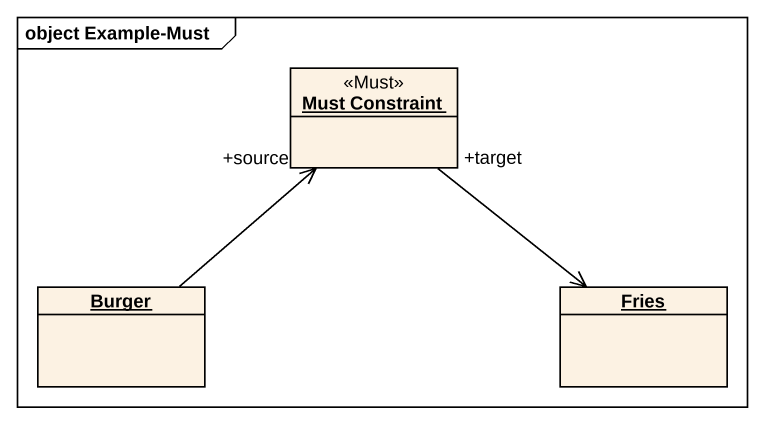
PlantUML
@startuml
mainframe object Example-Must
hide circle
hide empty members
object "Must Constraint" as Must_Constraint <<Must>>
object Burger
object Fries
Must_Constraint "+target" --> Fries
Burger -up-> "+source" Must_Constraint
@enduml
